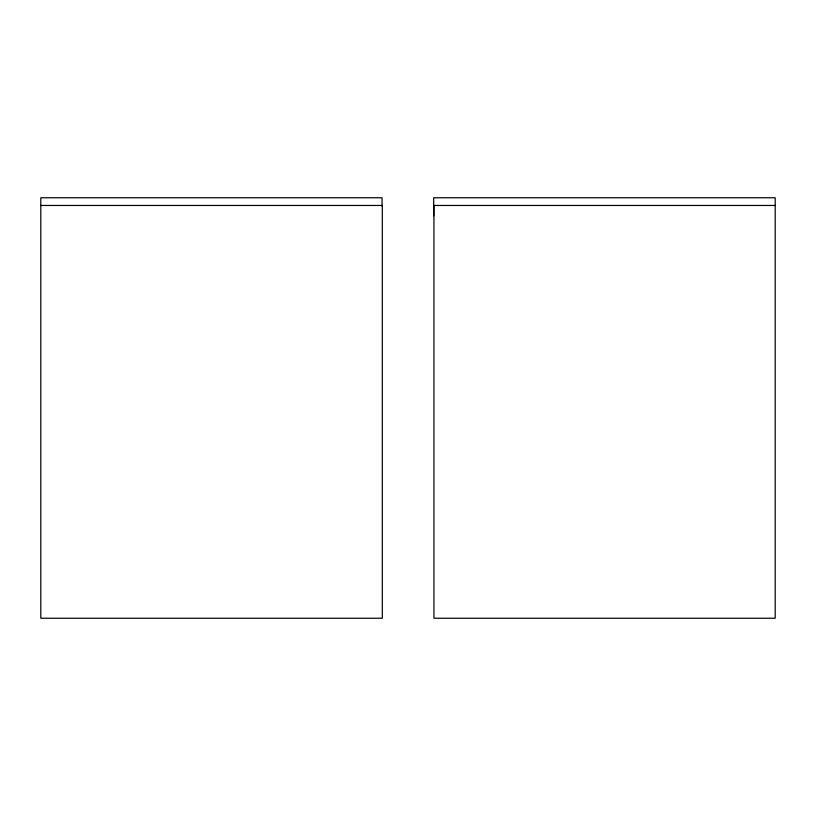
<?xml version="1.0" encoding="UTF-8"?>
<svg xmlns="http://www.w3.org/2000/svg" width="816" height="816" viewBox="0 0 816 816"><rect width="100%" height="100%" fill="white"/><g stroke="black" fill="none" stroke-linecap="round" stroke-linejoin="round"><path stroke-width="1.22" d="M40.8 205.459L382.316 205.459L382.316 618.242L40.8 618.242L40.8 197.758L382.061 197.758L382.061 206.142M433.684 205.459L775.2 205.459M433.939 205.459L433.939 618.242L775.2 618.242L775.2 197.758L433.684 197.758L433.684 215.73"/></g></svg>
